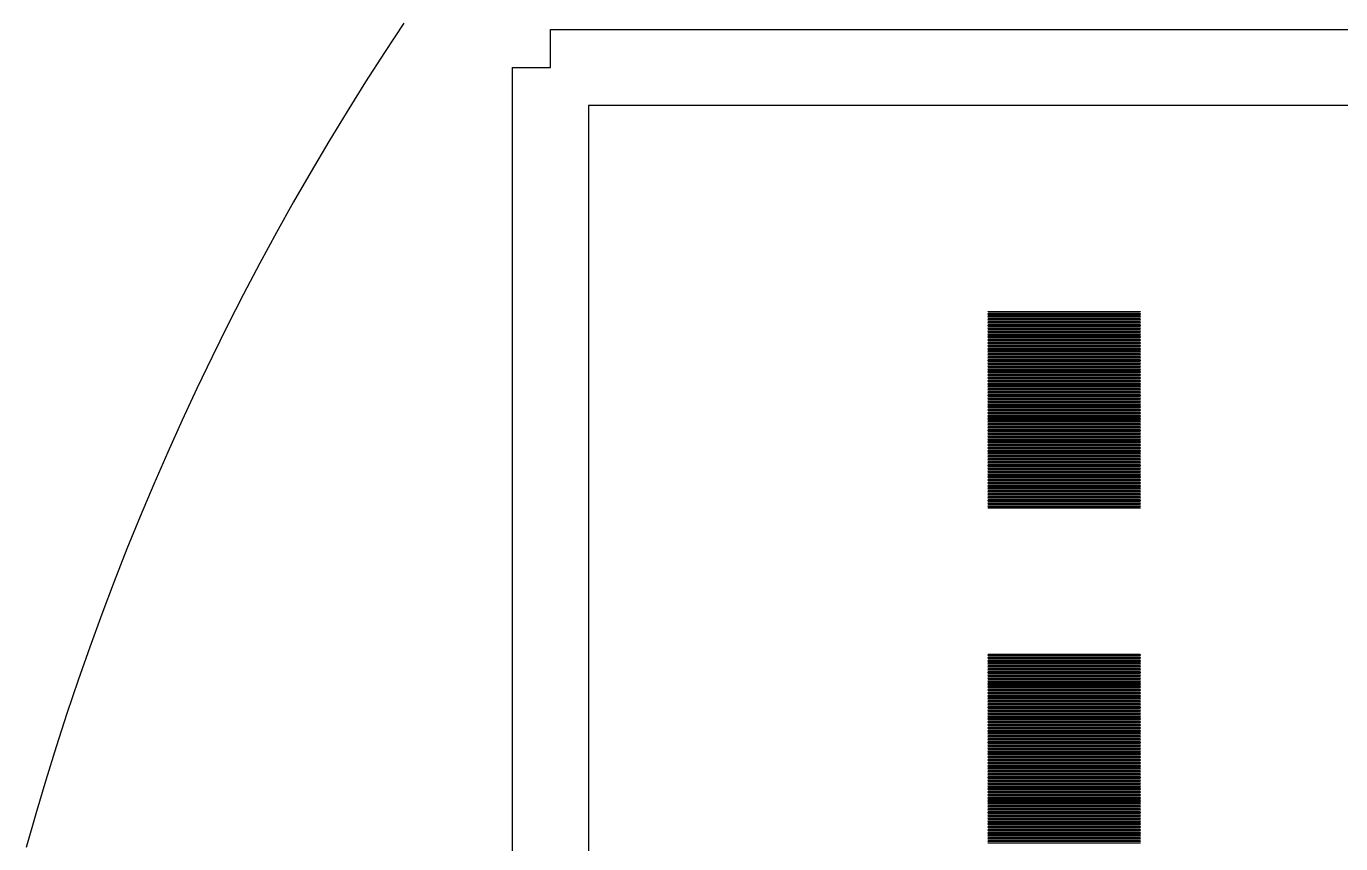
# Model space of a CAD drawing. Extents: x -21 to 129, y -39 to 111.
# Drawn here: x -18.28 to 16.27, y 56.1 to 77.58 of the extents above; entities that cross this region are included whole.
import ezdxf

# ---------------------------------------------------------------- set-up
doc = ezdxf.new("R2010")
doc.units = 0

msp = doc.modelspace()

# ---------------------------------------------------------------- linework, layer by layer
for p, q in [((-8.36021, 77.6678), (-8.86685, 76.8994)), ((-4.5, 76.5), (-4.5, 77.5)), ((-4.5, 77.5), (112.5, 77.5)), ((-8.86685, 76.8994), (-9.36401, 76.1248)), ((-5.5, -4.5), (-5.5, 76.5)), ((-5.5, 76.5), (-4.5, 76.5)), ((-9.36401, 76.1248), (-9.85164, 75.3442)), ((-9.85164, 75.3442), (-10.3296, 74.5577)), ((111.5, 75.5), (-3.5, 75.5)), ((-3.5, 75.5), (-3.5, -3.5)), ((-10.3296, 74.5577), (-10.798, 73.7654)), ((-10.798, 73.7654), (-11.2565, 72.9674)), ((-11.2565, 72.9674), (-11.7052, 72.1638)), ((-11.7052, 72.1638), (-12.1441, 71.3548)), ((-12.1441, 71.3548), (-12.573, 70.5404)), ((-12.573, 70.5404), (-12.9918, 69.7208)), ((7, 70.075), (7, 70.085)), ((7, 70.085), (11, 70.085)), ((11, 70.075), (7, 70.075)), ((7, 70.035), (7, 70.045)), ((7, 70.045), (11, 70.045)), ((11, 70.035), (7, 70.035)), ((7, 69.995), (7, 70.005)), ((7, 70.005), (11, 70.005)), ((11, 69.995), (7, 69.995)), ((7, 69.955), (7, 69.965)), ((7, 69.965), (11, 69.965)), ((11, 69.955), (7, 69.955)), ((7, 69.915), (7, 69.925)), ((7, 69.925), (11, 69.925)), ((11, 69.915), (7, 69.915)), ((7, 69.875), (7, 69.885)), ((7, 69.885), (11, 69.885)), ((11, 69.875), (7, 69.875)), ((7, 69.835), (7, 69.845)), ((7, 69.845), (11, 69.845)), ((11, 69.835), (7, 69.835)), ((7, 69.795), (7, 69.805)), ((7, 69.805), (11, 69.805)), ((11, 70.085), (11, 70.075)), ((11, 70.045), (11, 70.035)), ((11, 70.005), (11, 69.995)), ((11, 69.965), (11, 69.955)), ((11, 69.925), (11, 69.915)), ((11, 69.885), (11, 69.875)), ((11, 69.845), (11, 69.835)), ((11, 69.805), (11, 69.795)), ((-12.9918, 69.7208), (-13.4006, 68.8962)), ((11, 69.795), (7, 69.795)), ((7, 69.755), (7, 69.765)), ((7, 69.765), (11, 69.765)), ((11, 69.755), (7, 69.755)), ((7, 69.715), (7, 69.725)), ((7, 69.725), (11, 69.725)), ((11, 69.715), (7, 69.715)), ((7, 69.675), (7, 69.685)), ((7, 69.685), (11, 69.685)), ((11, 69.675), (7, 69.675)), ((7, 69.635), (7, 69.645)), ((7, 69.645), (11, 69.645)), ((11, 69.635), (7, 69.635)), ((7, 69.595), (7, 69.605)), ((7, 69.605), (11, 69.605)), ((11, 69.595), (7, 69.595)), ((7, 69.555), (7, 69.565)), ((7, 69.565), (11, 69.565)), ((11, 69.555), (7, 69.555)), ((7, 69.515), (7, 69.525)), ((7, 69.525), (11, 69.525)), ((11, 69.515), (7, 69.515)), ((7, 69.475), (7, 69.485)), ((7, 69.485), (11, 69.485)), ((11, 69.475), (7, 69.475)), ((11, 69.765), (11, 69.755)), ((11, 69.725), (11, 69.715)), ((11, 69.685), (11, 69.675)), ((11, 69.645), (11, 69.635)), ((11, 69.605), (11, 69.595)), ((11, 69.565), (11, 69.555)), ((11, 69.525), (11, 69.515)), ((11, 69.485), (11, 69.475)), ((7, 69.435), (7, 69.445)), ((7, 69.445), (11, 69.445)), ((11, 69.435), (7, 69.435)), ((7, 69.395), (7, 69.405)), ((7, 69.405), (11, 69.405)), ((11, 69.395), (7, 69.395)), ((7, 69.355), (7, 69.365)), ((7, 69.365), (11, 69.365)), ((11, 69.355), (7, 69.355)), ((7, 69.315), (7, 69.325)), ((7, 69.325), (11, 69.325)), ((11, 69.315), (7, 69.315)), ((7, 69.275), (7, 69.285)), ((7, 69.285), (11, 69.285)), ((11, 69.275), (7, 69.275)), ((7, 69.235), (7, 69.245)), ((7, 69.245), (11, 69.245)), ((11, 69.235), (7, 69.235)), ((7, 69.195), (7, 69.205)), ((7, 69.205), (11, 69.205)), ((11, 69.195), (7, 69.195)), ((7, 69.155), (7, 69.165)), ((7, 69.165), (11, 69.165)), ((11, 69.155), (7, 69.155)), ((7, 69.115), (7, 69.125)), ((7, 69.125), (11, 69.125)), ((11, 69.115), (7, 69.115)), ((11, 69.445), (11, 69.435)), ((11, 69.405), (11, 69.395)), ((11, 69.365), (11, 69.355)), ((11, 69.325), (11, 69.315)), ((11, 69.285), (11, 69.275)), ((11, 69.245), (11, 69.235)), ((11, 69.205), (11, 69.195)), ((11, 69.165), (11, 69.155)), ((11, 69.125), (11, 69.115)), ((-13.4006, 68.8962), (-13.7992, 68.0666)), ((7, 69.075), (7, 69.085)), ((7, 69.085), (11, 69.085)), ((11, 69.075), (7, 69.075)), ((7, 69.035), (7, 69.045)), ((7, 69.045), (11, 69.045)), ((11, 69.035), (7, 69.035)), ((7, 68.995), (7, 69.005)), ((7, 69.005), (11, 69.005)), ((11, 68.995), (7, 68.995)), ((7, 68.955), (7, 68.965)), ((7, 68.965), (11, 68.965)), ((11, 68.955), (7, 68.955)), ((7, 68.915), (7, 68.925)), ((7, 68.925), (11, 68.925)), ((11, 68.915), (7, 68.915)), ((7, 68.875), (7, 68.885)), ((7, 68.885), (11, 68.885)), ((11, 68.875), (7, 68.875)), ((7, 68.835), (7, 68.845)), ((7, 68.845), (11, 68.845)), ((11, 68.835), (7, 68.835)), ((7, 68.795), (7, 68.805)), ((7, 68.805), (11, 68.805)), ((11, 68.795), (7, 68.795)), ((7, 68.755), (7, 68.765)), ((7, 68.765), (11, 68.765)), ((11, 69.085), (11, 69.075)), ((11, 69.045), (11, 69.035)), ((11, 69.005), (11, 68.995)), ((11, 68.965), (11, 68.955)), ((11, 68.925), (11, 68.915)), ((11, 68.885), (11, 68.875)), ((11, 68.845), (11, 68.835)), ((11, 68.805), (11, 68.795)), ((11, 68.765), (11, 68.755)), ((11, 68.755), (7, 68.755)), ((7, 68.715), (7, 68.725)), ((7, 68.725), (11, 68.725)), ((11, 68.715), (7, 68.715)), ((7, 68.675), (7, 68.685)), ((7, 68.685), (11, 68.685)), ((11, 68.675), (7, 68.675)), ((7, 68.635), (7, 68.645)), ((7, 68.645), (11, 68.645)), ((11, 68.635), (7, 68.635)), ((7, 68.595), (7, 68.605)), ((7, 68.605), (11, 68.605)), ((11, 68.595), (7, 68.595)), ((7, 68.555), (7, 68.565)), ((7, 68.565), (11, 68.565)), ((11, 68.555), (7, 68.555)), ((7, 68.515), (7, 68.525)), ((7, 68.525), (11, 68.525)), ((11, 68.515), (7, 68.515)), ((7, 68.475), (7, 68.485)), ((7, 68.485), (11, 68.485)), ((11, 68.475), (7, 68.475)), ((7, 68.435), (7, 68.445)), ((7, 68.445), (11, 68.445)), ((11, 68.435), (7, 68.435)), ((11, 68.725), (11, 68.715)), ((11, 68.685), (11, 68.675)), ((11, 68.645), (11, 68.635)), ((11, 68.605), (11, 68.595)), ((11, 68.565), (11, 68.555)), ((11, 68.525), (11, 68.515)), ((11, 68.485), (11, 68.475)), ((11, 68.445), (11, 68.435)), ((7, 68.395), (7, 68.405)), ((7, 68.405), (11, 68.405)), ((11, 68.395), (7, 68.395)), ((7, 68.355), (7, 68.365)), ((7, 68.365), (11, 68.365)), ((11, 68.355), (7, 68.355)), ((7, 68.315), (7, 68.325)), ((7, 68.325), (11, 68.325)), ((11, 68.315), (7, 68.315)), ((7, 68.275), (7, 68.285)), ((7, 68.285), (11, 68.285)), ((11, 68.275), (7, 68.275)), ((7, 68.235), (7, 68.245)), ((7, 68.245), (11, 68.245)), ((11, 68.235), (7, 68.235)), ((7, 68.195), (7, 68.205)), ((7, 68.205), (11, 68.205)), ((11, 68.195), (7, 68.195)), ((7, 68.155), (7, 68.165)), ((7, 68.165), (11, 68.165)), ((11, 68.155), (7, 68.155)), ((7, 68.115), (7, 68.125)), ((7, 68.125), (11, 68.125)), ((11, 68.115), (7, 68.115)), ((7, 68.075), (7, 68.085)), ((7, 68.085), (11, 68.085)), ((11, 68.075), (7, 68.075)), ((11, 68.405), (11, 68.395)), ((11, 68.365), (11, 68.355)), ((11, 68.325), (11, 68.315)), ((11, 68.285), (11, 68.275)), ((11, 68.245), (11, 68.235)), ((11, 68.205), (11, 68.195)), ((11, 68.165), (11, 68.155)), ((11, 68.125), (11, 68.115)), ((11, 68.085), (11, 68.075)), ((-13.7992, 68.0666), (-14.1876, 67.2322)), ((7, 68.035), (7, 68.045)), ((7, 68.045), (11, 68.045)), ((11, 68.035), (7, 68.035)), ((7, 67.995), (7, 68.005)), ((7, 68.005), (11, 68.005)), ((11, 67.995), (7, 67.995)), ((7, 67.955), (7, 67.965)), ((7, 67.965), (11, 67.965)), ((11, 67.955), (7, 67.955)), ((7, 67.915), (7, 67.925)), ((7, 67.925), (11, 67.925)), ((11, 67.915), (7, 67.915)), ((7, 67.875), (7, 67.885)), ((7, 67.885), (11, 67.885)), ((11, 67.875), (7, 67.875)), ((7, 67.835), (7, 67.845)), ((7, 67.845), (11, 67.845)), ((11, 67.835), (7, 67.835)), ((7, 67.795), (7, 67.805)), ((7, 67.805), (11, 67.805)), ((11, 67.795), (7, 67.795)), ((7, 67.755), (7, 67.765)), ((7, 67.765), (11, 67.765)), ((11, 67.755), (7, 67.755)), ((7, 67.715), (7, 67.725)), ((7, 67.725), (11, 67.725)), ((11, 68.045), (11, 68.035)), ((11, 68.005), (11, 67.995)), ((11, 67.965), (11, 67.955)), ((11, 67.925), (11, 67.915)), ((11, 67.885), (11, 67.875)), ((11, 67.845), (11, 67.835)), ((11, 67.805), (11, 67.795)), ((11, 67.765), (11, 67.755)), ((11, 67.725), (11, 67.715)), ((11, 67.715), (7, 67.715)), ((7, 67.675), (7, 67.685)), ((7, 67.685), (11, 67.685)), ((11, 67.675), (7, 67.675)), ((7, 67.635), (7, 67.645)), ((7, 67.645), (11, 67.645)), ((11, 67.635), (7, 67.635)), ((7, 67.595), (7, 67.605)), ((7, 67.605), (11, 67.605)), ((11, 67.595), (7, 67.595)), ((7, 67.555), (7, 67.565)), ((7, 67.565), (11, 67.565)), ((11, 67.555), (7, 67.555)), ((7, 67.515), (7, 67.525)), ((7, 67.525), (11, 67.525)), ((11, 67.515), (7, 67.515)), ((7, 67.475), (7, 67.485)), ((7, 67.485), (11, 67.485)), ((11, 67.475), (7, 67.475)), ((7, 67.435), (7, 67.445)), ((7, 67.445), (11, 67.445)), ((11, 67.435), (7, 67.435)), ((7, 67.395), (7, 67.405)), ((7, 67.405), (11, 67.405)), ((11, 67.395), (7, 67.395)), ((11, 67.685), (11, 67.675)), ((11, 67.645), (11, 67.635)), ((11, 67.605), (11, 67.595)), ((11, 67.565), (11, 67.555)), ((11, 67.525), (11, 67.515)), ((11, 67.485), (11, 67.475)), ((11, 67.445), (11, 67.435)), ((11, 67.405), (11, 67.395)), ((-14.1876, 67.2322), (-14.5657, 66.3931)), ((7, 67.355), (7, 67.365)), ((7, 67.365), (11, 67.365)), ((11, 67.355), (7, 67.355)), ((7, 67.315), (7, 67.325)), ((7, 67.325), (11, 67.325)), ((11, 67.315), (7, 67.315)), ((7, 67.275), (7, 67.285)), ((7, 67.285), (11, 67.285)), ((11, 67.275), (7, 67.275)), ((7, 67.235), (7, 67.245)), ((7, 67.245), (11, 67.245)), ((11, 67.235), (7, 67.235)), ((7, 67.195), (7, 67.205)), ((7, 67.205), (11, 67.205)), ((11, 67.195), (7, 67.195)), ((7, 67.155), (7, 67.165)), ((7, 67.165), (11, 67.165)), ((11, 67.155), (7, 67.155)), ((7, 67.115), (7, 67.125)), ((7, 67.125), (11, 67.125)), ((11, 67.115), (7, 67.115)), ((7, 67.075), (7, 67.085)), ((7, 67.085), (11, 67.085)), ((11, 67.075), (7, 67.075)), ((7, 67.035), (7, 67.045)), ((7, 67.045), (11, 67.045)), ((11, 67.035), (7, 67.035)), ((11, 67.365), (11, 67.355)), ((11, 67.325), (11, 67.315)), ((11, 67.285), (11, 67.275)), ((11, 67.245), (11, 67.235)), ((11, 67.205), (11, 67.195)), ((11, 67.165), (11, 67.155)), ((11, 67.125), (11, 67.115)), ((11, 67.085), (11, 67.075)), ((11, 67.045), (11, 67.035)), ((7, 66.995), (7, 67.005)), ((7, 67.005), (11, 67.005)), ((11, 66.995), (7, 66.995)), ((7, 66.955), (7, 66.965)), ((7, 66.965), (11, 66.965)), ((11, 66.955), (7, 66.955)), ((7, 66.915), (7, 66.925)), ((7, 66.925), (11, 66.925)), ((11, 66.915), (7, 66.915)), ((7, 66.875), (7, 66.885)), ((7, 66.885), (11, 66.885)), ((11, 66.875), (7, 66.875)), ((7, 66.835), (7, 66.845)), ((7, 66.845), (11, 66.845)), ((11, 66.835), (7, 66.835)), ((7, 66.795), (7, 66.805)), ((7, 66.805), (11, 66.805)), ((11, 66.795), (7, 66.795)), ((7, 66.755), (7, 66.765)), ((7, 66.765), (11, 66.765)), ((11, 66.755), (7, 66.755)), ((7, 66.715), (7, 66.725)), ((7, 66.725), (11, 66.725)), ((11, 66.715), (7, 66.715)), ((11, 67.005), (11, 66.995)), ((11, 66.965), (11, 66.955)), ((11, 66.925), (11, 66.915)), ((11, 66.885), (11, 66.875)), ((11, 66.845), (11, 66.835)), ((11, 66.805), (11, 66.795)), ((11, 66.765), (11, 66.755)), ((11, 66.725), (11, 66.715)), ((-14.5657, 66.3931), (-14.9335, 65.5494)), ((7, 66.675), (7, 66.685)), ((7, 66.685), (11, 66.685)), ((11, 66.675), (7, 66.675)), ((7, 66.635), (7, 66.645)), ((7, 66.645), (11, 66.645)), ((11, 66.635), (7, 66.635)), ((7, 66.595), (7, 66.605)), ((7, 66.605), (11, 66.605)), ((11, 66.595), (7, 66.595)), ((7, 66.555), (7, 66.565)), ((7, 66.565), (11, 66.565)), ((11, 66.555), (7, 66.555)), ((7, 66.515), (7, 66.525)), ((7, 66.525), (11, 66.525)), ((11, 66.515), (7, 66.515)), ((7, 66.475), (7, 66.485)), ((7, 66.485), (11, 66.485)), ((11, 66.475), (7, 66.475)), ((7, 66.435), (7, 66.445)), ((7, 66.445), (11, 66.445)), ((11, 66.435), (7, 66.435)), ((7, 66.395), (7, 66.405)), ((7, 66.405), (11, 66.405)), ((11, 66.395), (7, 66.395)), ((7, 66.355), (7, 66.365)), ((7, 66.365), (11, 66.365)), ((11, 66.355), (7, 66.355)), ((11, 66.685), (11, 66.675)), ((11, 66.645), (11, 66.635)), ((11, 66.605), (11, 66.595)), ((11, 66.565), (11, 66.555)), ((11, 66.525), (11, 66.515)), ((11, 66.485), (11, 66.475)), ((11, 66.445), (11, 66.435)), ((11, 66.405), (11, 66.395)), ((11, 66.365), (11, 66.355)), ((7, 66.315), (7, 66.325)), ((7, 66.325), (11, 66.325)), ((11, 66.315), (7, 66.315)), ((7, 66.275), (7, 66.285)), ((7, 66.285), (11, 66.285)), ((11, 66.275), (7, 66.275)), ((7, 66.235), (7, 66.245)), ((7, 66.245), (11, 66.245)), ((11, 66.235), (7, 66.235)), ((7, 66.195), (7, 66.205)), ((7, 66.205), (11, 66.205)), ((11, 66.195), (7, 66.195)), ((7, 66.155), (7, 66.165)), ((7, 66.165), (11, 66.165)), ((11, 66.155), (7, 66.155)), ((7, 66.115), (7, 66.125)), ((7, 66.125), (11, 66.125)), ((11, 66.115), (7, 66.115)), ((7, 66.075), (7, 66.085)), ((7, 66.085), (11, 66.085)), ((11, 66.075), (7, 66.075)), ((7, 66.035), (7, 66.045)), ((7, 66.045), (11, 66.045)), ((11, 66.035), (7, 66.035)), ((7, 65.995), (7, 66.005)), ((7, 66.005), (11, 66.005)), ((11, 66.325), (11, 66.315)), ((11, 66.285), (11, 66.275)), ((11, 66.245), (11, 66.235)), ((11, 66.205), (11, 66.195)), ((11, 66.165), (11, 66.155)), ((11, 66.125), (11, 66.115)), ((11, 66.085), (11, 66.075)), ((11, 66.045), (11, 66.035)), ((11, 66.005), (11, 65.995)), ((11, 65.995), (7, 65.995)), ((7, 65.955), (7, 65.965)), ((7, 65.965), (11, 65.965)), ((11, 65.955), (7, 65.955)), ((7, 65.915), (7, 65.925)), ((7, 65.925), (11, 65.925)), ((11, 65.915), (7, 65.915)), ((7, 65.875), (7, 65.885)), ((7, 65.885), (11, 65.885)), ((11, 65.875), (7, 65.875)), ((7, 65.835), (7, 65.845)), ((7, 65.845), (11, 65.845)), ((11, 65.835), (7, 65.835)), ((7, 65.795), (7, 65.805)), ((7, 65.805), (11, 65.805)), ((11, 65.795), (7, 65.795)), ((7, 65.755), (7, 65.765)), ((7, 65.765), (11, 65.765)), ((11, 65.755), (7, 65.755)), ((7, 65.715), (7, 65.725)), ((7, 65.725), (11, 65.725)), ((11, 65.715), (7, 65.715)), ((7, 65.675), (7, 65.685)), ((7, 65.685), (11, 65.685)), ((11, 65.675), (7, 65.675)), ((11, 65.965), (11, 65.955)), ((11, 65.925), (11, 65.915)), ((11, 65.885), (11, 65.875)), ((11, 65.845), (11, 65.835)), ((11, 65.805), (11, 65.795)), ((11, 65.765), (11, 65.755)), ((11, 65.725), (11, 65.715)), ((11, 65.685), (11, 65.675)), ((-14.9335, 65.5494), (-15.291, 64.7012)), ((7, 65.635), (7, 65.645)), ((7, 65.645), (11, 65.645)), ((11, 65.635), (7, 65.635)), ((7, 65.595), (7, 65.605)), ((7, 65.605), (11, 65.605)), ((11, 65.595), (7, 65.595)), ((7, 65.555), (7, 65.565)), ((7, 65.565), (11, 65.565)), ((11, 65.555), (7, 65.555)), ((7, 65.515), (7, 65.525)), ((7, 65.525), (11, 65.525)), ((11, 65.515), (7, 65.515)), ((7, 65.475), (7, 65.485)), ((7, 65.485), (11, 65.485)), ((11, 65.475), (7, 65.475)), ((7, 65.435), (7, 65.445)), ((7, 65.445), (11, 65.445)), ((11, 65.435), (7, 65.435)), ((7, 65.395), (7, 65.405)), ((7, 65.405), (11, 65.405)), ((11, 65.395), (7, 65.395)), ((7, 65.355), (7, 65.365)), ((7, 65.365), (11, 65.365)), ((11, 65.355), (7, 65.355)), ((7, 65.315), (7, 65.325)), ((7, 65.325), (11, 65.325)), ((11, 65.315), (7, 65.315)), ((11, 65.645), (11, 65.635)), ((11, 65.605), (11, 65.595)), ((11, 65.565), (11, 65.555)), ((11, 65.525), (11, 65.515)), ((11, 65.485), (11, 65.475)), ((11, 65.445), (11, 65.435)), ((11, 65.405), (11, 65.395)), ((11, 65.365), (11, 65.355)), ((11, 65.325), (11, 65.315)), ((7, 65.275), (7, 65.285)), ((7, 65.285), (11, 65.285)), ((11, 65.275), (7, 65.275)), ((7, 65.235), (7, 65.245)), ((7, 65.245), (11, 65.245)), ((11, 65.235), (7, 65.235)), ((7, 65.195), (7, 65.205)), ((7, 65.205), (11, 65.205)), ((11, 65.195), (7, 65.195)), ((7, 65.155), (7, 65.165)), ((7, 65.165), (11, 65.165)), ((11, 65.155), (7, 65.155)), ((7, 65.115), (7, 65.125)), ((7, 65.125), (11, 65.125)), ((11, 65.115), (7, 65.115)), ((7, 65.075), (7, 65.085)), ((7, 65.085), (11, 65.085)), ((11, 65.075), (7, 65.075)), ((7, 65.035), (7, 65.045)), ((7, 65.045), (11, 65.045)), ((11, 65.035), (7, 65.035)), ((7, 64.995), (7, 65.005)), ((7, 65.005), (11, 65.005)), ((11, 64.995), (7, 64.995)), ((7, 64.955), (7, 64.965)), ((7, 64.965), (11, 64.965)), ((11, 65.285), (11, 65.275)), ((11, 65.245), (11, 65.235)), ((11, 65.205), (11, 65.195)), ((11, 65.165), (11, 65.155)), ((11, 65.125), (11, 65.115)), ((11, 65.085), (11, 65.075)), ((11, 65.045), (11, 65.035)), ((11, 65.005), (11, 64.995)), ((11, 64.965), (11, 64.955)), ((-15.291, 64.7012), (-15.638, 63.8488)), ((11, 64.955), (7, 64.955)), ((7, 64.915), (7, 64.925)), ((7, 64.925), (11, 64.925)), ((11, 64.915), (7, 64.915)), ((11, 64.925), (11, 64.915)), ((-15.638, 63.8488), (-15.9745, 62.9921)), ((-15.9745, 62.9921), (-16.3004, 62.1314)), ((-16.3004, 62.1314), (-16.6158, 61.2667)), ((-16.6158, 61.2667), (-16.9205, 60.3983)), ((7, 61.075), (7, 61.085)), ((7, 61.085), (11, 61.085)), ((11, 61.075), (7, 61.075)), ((7, 61.035), (7, 61.045)), ((7, 61.045), (11, 61.045)), ((11, 61.035), (7, 61.035)), ((7, 60.995), (7, 61.005)), ((7, 61.005), (11, 61.005)), ((11, 60.995), (7, 60.995)), ((7, 60.955), (7, 60.965)), ((7, 60.965), (11, 60.965)), ((11, 60.955), (7, 60.955)), ((7, 60.915), (7, 60.925)), ((7, 60.925), (11, 60.925)), ((11, 60.915), (7, 60.915)), ((7, 60.875), (7, 60.885)), ((7, 60.885), (11, 60.885)), ((11, 60.875), (7, 60.875)), ((7, 60.835), (7, 60.845)), ((7, 60.845), (11, 60.845)), ((11, 60.835), (7, 60.835)), ((11, 61.085), (11, 61.075)), ((11, 61.045), (11, 61.035)), ((11, 61.005), (11, 60.995)), ((11, 60.965), (11, 60.955)), ((11, 60.925), (11, 60.915)), ((11, 60.885), (11, 60.875)), ((11, 60.845), (11, 60.835)), ((7, 60.795), (7, 60.805)), ((7, 60.805), (11, 60.805)), ((11, 60.795), (7, 60.795)), ((7, 60.755), (7, 60.765)), ((7, 60.765), (11, 60.765)), ((11, 60.755), (7, 60.755)), ((7, 60.715), (7, 60.725)), ((7, 60.725), (11, 60.725)), ((11, 60.715), (7, 60.715)), ((7, 60.675), (7, 60.685)), ((7, 60.685), (11, 60.685)), ((11, 60.675), (7, 60.675)), ((7, 60.635), (7, 60.645)), ((7, 60.645), (11, 60.645)), ((11, 60.635), (7, 60.635)), ((7, 60.595), (7, 60.605)), ((7, 60.605), (11, 60.605)), ((11, 60.595), (7, 60.595)), ((7, 60.555), (7, 60.565)), ((7, 60.565), (11, 60.565)), ((11, 60.555), (7, 60.555)), ((7, 60.515), (7, 60.525)), ((7, 60.525), (11, 60.525)), ((11, 60.515), (7, 60.515)), ((7, 60.475), (7, 60.485)), ((7, 60.485), (11, 60.485)), ((11, 60.475), (7, 60.475)), ((11, 60.805), (11, 60.795)), ((11, 60.765), (11, 60.755)), ((11, 60.725), (11, 60.715)), ((11, 60.685), (11, 60.675)), ((11, 60.645), (11, 60.635)), ((11, 60.605), (11, 60.595)), ((11, 60.565), (11, 60.555)), ((11, 60.525), (11, 60.515)), ((11, 60.485), (11, 60.475)), ((-16.9205, 60.3983), (-17.2146, 59.5261)), ((7, 60.435), (7, 60.445)), ((7, 60.445), (11, 60.445)), ((11, 60.435), (7, 60.435)), ((7, 60.395), (7, 60.405)), ((7, 60.405), (11, 60.405)), ((11, 60.395), (7, 60.395)), ((7, 60.355), (7, 60.365)), ((7, 60.365), (11, 60.365)), ((11, 60.355), (7, 60.355)), ((7, 60.315), (7, 60.325)), ((7, 60.325), (11, 60.325)), ((11, 60.315), (7, 60.315)), ((7, 60.275), (7, 60.285)), ((7, 60.285), (11, 60.285)), ((11, 60.275), (7, 60.275)), ((7, 60.235), (7, 60.245)), ((7, 60.245), (11, 60.245)), ((11, 60.235), (7, 60.235)), ((7, 60.195), (7, 60.205)), ((7, 60.205), (11, 60.205)), ((11, 60.195), (7, 60.195)), ((7, 60.155), (7, 60.165)), ((7, 60.165), (11, 60.165)), ((11, 60.155), (7, 60.155)), ((7, 60.115), (7, 60.125)), ((7, 60.125), (11, 60.125)), ((11, 60.445), (11, 60.435)), ((11, 60.405), (11, 60.395)), ((11, 60.365), (11, 60.355)), ((11, 60.325), (11, 60.315)), ((11, 60.285), (11, 60.275)), ((11, 60.245), (11, 60.235)), ((11, 60.205), (11, 60.195)), ((11, 60.165), (11, 60.155)), ((11, 60.125), (11, 60.115)), ((11, 60.115), (7, 60.115)), ((7, 60.075), (7, 60.085)), ((7, 60.085), (11, 60.085)), ((11, 60.075), (7, 60.075)), ((7, 60.035), (7, 60.045)), ((7, 60.045), (11, 60.045)), ((11, 60.035), (7, 60.035)), ((7, 59.995), (7, 60.005)), ((7, 60.005), (11, 60.005)), ((11, 59.995), (7, 59.995)), ((7, 59.955), (7, 59.965)), ((7, 59.965), (11, 59.965)), ((11, 59.955), (7, 59.955)), ((7, 59.915), (7, 59.925)), ((7, 59.925), (11, 59.925)), ((11, 59.915), (7, 59.915)), ((7, 59.875), (7, 59.885)), ((7, 59.885), (11, 59.885)), ((11, 59.875), (7, 59.875)), ((7, 59.835), (7, 59.845)), ((7, 59.845), (11, 59.845)), ((11, 59.835), (7, 59.835)), ((7, 59.795), (7, 59.805)), ((7, 59.805), (11, 59.805)), ((11, 59.795), (7, 59.795)), ((11, 60.085), (11, 60.075)), ((11, 60.045), (11, 60.035)), ((11, 60.005), (11, 59.995)), ((11, 59.965), (11, 59.955)), ((11, 59.925), (11, 59.915)), ((11, 59.885), (11, 59.875)), ((11, 59.845), (11, 59.835)), ((11, 59.805), (11, 59.795)), ((-17.2146, 59.5261), (-17.4979, 58.6504)), ((7, 59.755), (7, 59.765)), ((7, 59.765), (11, 59.765)), ((11, 59.755), (7, 59.755)), ((7, 59.715), (7, 59.725)), ((7, 59.725), (11, 59.725)), ((11, 59.715), (7, 59.715)), ((7, 59.675), (7, 59.685)), ((7, 59.685), (11, 59.685)), ((11, 59.675), (7, 59.675)), ((7, 59.635), (7, 59.645)), ((7, 59.645), (11, 59.645)), ((11, 59.635), (7, 59.635)), ((7, 59.595), (7, 59.605)), ((7, 59.605), (11, 59.605)), ((11, 59.595), (7, 59.595)), ((7, 59.555), (7, 59.565)), ((7, 59.565), (11, 59.565)), ((11, 59.555), (7, 59.555)), ((7, 59.515), (7, 59.525)), ((7, 59.525), (11, 59.525)), ((11, 59.515), (7, 59.515)), ((7, 59.475), (7, 59.485)), ((7, 59.485), (11, 59.485)), ((11, 59.475), (7, 59.475)), ((7, 59.435), (7, 59.445)), ((7, 59.445), (11, 59.445)), ((11, 59.435), (7, 59.435)), ((11, 59.765), (11, 59.755)), ((11, 59.725), (11, 59.715)), ((11, 59.685), (11, 59.675)), ((11, 59.645), (11, 59.635)), ((11, 59.605), (11, 59.595)), ((11, 59.565), (11, 59.555)), ((11, 59.525), (11, 59.515)), ((11, 59.485), (11, 59.475)), ((11, 59.445), (11, 59.435)), ((7, 59.395), (7, 59.405)), ((7, 59.405), (11, 59.405)), ((11, 59.395), (7, 59.395)), ((7, 59.355), (7, 59.365)), ((7, 59.365), (11, 59.365)), ((11, 59.355), (7, 59.355)), ((7, 59.315), (7, 59.325)), ((7, 59.325), (11, 59.325)), ((11, 59.315), (7, 59.315)), ((7, 59.275), (7, 59.285)), ((7, 59.285), (11, 59.285)), ((11, 59.275), (7, 59.275)), ((7, 59.235), (7, 59.245)), ((7, 59.245), (11, 59.245)), ((11, 59.235), (7, 59.235)), ((7, 59.195), (7, 59.205)), ((7, 59.205), (11, 59.205)), ((11, 59.195), (7, 59.195)), ((7, 59.155), (7, 59.165)), ((7, 59.165), (11, 59.165)), ((11, 59.155), (7, 59.155)), ((7, 59.115), (7, 59.125)), ((7, 59.125), (11, 59.125)), ((11, 59.115), (7, 59.115)), ((11, 59.405), (11, 59.395)), ((11, 59.365), (11, 59.355)), ((11, 59.325), (11, 59.315)), ((11, 59.285), (11, 59.275)), ((11, 59.245), (11, 59.235)), ((11, 59.205), (11, 59.195)), ((11, 59.165), (11, 59.155)), ((11, 59.125), (11, 59.115)), ((7, 59.075), (7, 59.085)), ((7, 59.085), (11, 59.085)), ((11, 59.075), (7, 59.075)), ((7, 59.035), (7, 59.045)), ((7, 59.045), (11, 59.045)), ((11, 59.035), (7, 59.035)), ((7, 58.995), (7, 59.005)), ((7, 59.005), (11, 59.005)), ((11, 58.995), (7, 58.995)), ((7, 58.955), (7, 58.965)), ((7, 58.965), (11, 58.965)), ((11, 58.955), (7, 58.955)), ((7, 58.915), (7, 58.925)), ((7, 58.925), (11, 58.925)), ((11, 58.915), (7, 58.915)), ((7, 58.875), (7, 58.885)), ((7, 58.885), (11, 58.885)), ((11, 58.875), (7, 58.875)), ((7, 58.835), (7, 58.845)), ((7, 58.845), (11, 58.845)), ((11, 58.835), (7, 58.835)), ((7, 58.795), (7, 58.805)), ((7, 58.805), (11, 58.805)), ((11, 58.795), (7, 58.795)), ((7, 58.755), (7, 58.765)), ((7, 58.765), (11, 58.765)), ((11, 58.755), (7, 58.755)), ((11, 59.085), (11, 59.075)), ((11, 59.045), (11, 59.035)), ((11, 59.005), (11, 58.995)), ((11, 58.965), (11, 58.955)), ((11, 58.925), (11, 58.915)), ((11, 58.885), (11, 58.875)), ((11, 58.845), (11, 58.835)), ((11, 58.805), (11, 58.795)), ((11, 58.765), (11, 58.755)), ((-17.4979, 58.6504), (-17.7705, 57.7713)), ((7, 58.715), (7, 58.725)), ((7, 58.725), (11, 58.725)), ((11, 58.715), (7, 58.715)), ((7, 58.675), (7, 58.685)), ((7, 58.685), (11, 58.685)), ((11, 58.675), (7, 58.675)), ((7, 58.635), (7, 58.645)), ((7, 58.645), (11, 58.645)), ((11, 58.635), (7, 58.635)), ((7, 58.595), (7, 58.605)), ((7, 58.605), (11, 58.605)), ((11, 58.595), (7, 58.595)), ((7, 58.555), (7, 58.565)), ((7, 58.565), (11, 58.565)), ((11, 58.555), (7, 58.555)), ((7, 58.515), (7, 58.525)), ((7, 58.525), (11, 58.525)), ((11, 58.515), (7, 58.515)), ((7, 58.475), (7, 58.485)), ((7, 58.485), (11, 58.485)), ((11, 58.475), (7, 58.475)), ((7, 58.435), (7, 58.445)), ((7, 58.445), (11, 58.445)), ((11, 58.435), (7, 58.435)), ((7, 58.395), (7, 58.405)), ((7, 58.405), (11, 58.405)), ((11, 58.395), (7, 58.395)), ((11, 58.725), (11, 58.715)), ((11, 58.685), (11, 58.675)), ((11, 58.645), (11, 58.635)), ((11, 58.605), (11, 58.595)), ((11, 58.565), (11, 58.555)), ((11, 58.525), (11, 58.515)), ((11, 58.485), (11, 58.475)), ((11, 58.445), (11, 58.435)), ((11, 58.405), (11, 58.395)), ((7, 58.355), (7, 58.365)), ((7, 58.365), (11, 58.365)), ((11, 58.355), (7, 58.355)), ((7, 58.315), (7, 58.325)), ((7, 58.325), (11, 58.325)), ((11, 58.315), (7, 58.315)), ((7, 58.275), (7, 58.285)), ((7, 58.285), (11, 58.285)), ((11, 58.275), (7, 58.275)), ((7, 58.235), (7, 58.245)), ((7, 58.245), (11, 58.245)), ((11, 58.235), (7, 58.235)), ((7, 58.195), (7, 58.205)), ((7, 58.205), (11, 58.205)), ((11, 58.195), (7, 58.195)), ((7, 58.155), (7, 58.165)), ((7, 58.165), (11, 58.165)), ((11, 58.155), (7, 58.155)), ((7, 58.115), (7, 58.125)), ((7, 58.125), (11, 58.125)), ((11, 58.115), (7, 58.115)), ((7, 58.075), (7, 58.085)), ((7, 58.085), (11, 58.085)), ((11, 58.075), (7, 58.075)), ((11, 58.365), (11, 58.355)), ((11, 58.325), (11, 58.315)), ((11, 58.285), (11, 58.275)), ((11, 58.245), (11, 58.235)), ((11, 58.205), (11, 58.195)), ((11, 58.165), (11, 58.155)), ((11, 58.125), (11, 58.115)), ((11, 58.085), (11, 58.075)), ((-17.7705, 57.7713), (-18.0323, 56.889)), ((7, 58.035), (7, 58.045)), ((7, 58.045), (11, 58.045)), ((11, 58.035), (7, 58.035)), ((7, 57.995), (7, 58.005)), ((7, 58.005), (11, 58.005)), ((11, 57.995), (7, 57.995)), ((7, 57.955), (7, 57.965)), ((7, 57.965), (11, 57.965)), ((11, 57.955), (7, 57.955)), ((7, 57.915), (7, 57.925)), ((7, 57.925), (11, 57.925)), ((11, 57.915), (7, 57.915)), ((7, 57.875), (7, 57.885)), ((7, 57.885), (11, 57.885)), ((11, 57.875), (7, 57.875)), ((7, 57.835), (7, 57.845)), ((7, 57.845), (11, 57.845)), ((11, 57.835), (7, 57.835)), ((7, 57.795), (7, 57.805)), ((7, 57.805), (11, 57.805)), ((11, 57.795), (7, 57.795)), ((7, 57.755), (7, 57.765)), ((7, 57.765), (11, 57.765)), ((11, 57.755), (7, 57.755)), ((7, 57.715), (7, 57.725)), ((7, 57.725), (11, 57.725)), ((11, 57.715), (7, 57.715)), ((11, 58.045), (11, 58.035)), ((11, 58.005), (11, 57.995)), ((11, 57.965), (11, 57.955)), ((11, 57.925), (11, 57.915)), ((11, 57.885), (11, 57.875)), ((11, 57.845), (11, 57.835)), ((11, 57.805), (11, 57.795)), ((11, 57.765), (11, 57.755)), ((11, 57.725), (11, 57.715)), ((7, 57.675), (7, 57.685)), ((7, 57.685), (11, 57.685)), ((11, 57.675), (7, 57.675)), ((7, 57.635), (7, 57.645)), ((7, 57.645), (11, 57.645)), ((11, 57.635), (7, 57.635)), ((7, 57.595), (7, 57.605)), ((7, 57.605), (11, 57.605)), ((11, 57.595), (7, 57.595)), ((7, 57.555), (7, 57.565)), ((7, 57.565), (11, 57.565)), ((11, 57.555), (7, 57.555)), ((7, 57.515), (7, 57.525)), ((7, 57.525), (11, 57.525)), ((11, 57.515), (7, 57.515)), ((7, 57.475), (7, 57.485)), ((7, 57.485), (11, 57.485)), ((11, 57.475), (7, 57.475)), ((7, 57.435), (7, 57.445)), ((7, 57.445), (11, 57.445)), ((11, 57.435), (7, 57.435)), ((7, 57.395), (7, 57.405)), ((7, 57.405), (11, 57.405)), ((11, 57.395), (7, 57.395)), ((7, 57.355), (7, 57.365)), ((7, 57.365), (11, 57.365)), ((11, 57.685), (11, 57.675)), ((11, 57.645), (11, 57.635)), ((11, 57.605), (11, 57.595)), ((11, 57.565), (11, 57.555)), ((11, 57.525), (11, 57.515)), ((11, 57.485), (11, 57.475)), ((11, 57.445), (11, 57.435)), ((11, 57.405), (11, 57.395)), ((11, 57.365), (11, 57.355)), ((11, 57.355), (7, 57.355)), ((7, 57.315), (7, 57.325)), ((7, 57.325), (11, 57.325)), ((11, 57.315), (7, 57.315)), ((7, 57.275), (7, 57.285)), ((7, 57.285), (11, 57.285)), ((11, 57.275), (7, 57.275)), ((7, 57.235), (7, 57.245)), ((7, 57.245), (11, 57.245)), ((11, 57.235), (7, 57.235)), ((7, 57.195), (7, 57.205)), ((7, 57.205), (11, 57.205)), ((11, 57.195), (7, 57.195)), ((7, 57.155), (7, 57.165)), ((7, 57.165), (11, 57.165)), ((11, 57.155), (7, 57.155)), ((7, 57.115), (7, 57.125)), ((7, 57.125), (11, 57.125)), ((11, 57.115), (7, 57.115)), ((7, 57.075), (7, 57.085)), ((7, 57.085), (11, 57.085)), ((11, 57.075), (7, 57.075)), ((7, 57.035), (7, 57.045)), ((7, 57.045), (11, 57.045)), ((11, 57.035), (7, 57.035)), ((11, 57.325), (11, 57.315)), ((11, 57.285), (11, 57.275)), ((11, 57.245), (11, 57.235)), ((11, 57.205), (11, 57.195)), ((11, 57.165), (11, 57.155)), ((11, 57.125), (11, 57.115)), ((11, 57.085), (11, 57.075)), ((11, 57.045), (11, 57.035)), ((-18.0323, 56.889), (-18.2832, 56.0034)), ((7, 56.995), (7, 57.005)), ((7, 57.005), (11, 57.005)), ((11, 56.995), (7, 56.995)), ((7, 56.955), (7, 56.965)), ((7, 56.965), (11, 56.965)), ((11, 56.955), (7, 56.955)), ((7, 56.915), (7, 56.925)), ((7, 56.925), (11, 56.925)), ((11, 56.915), (7, 56.915)), ((7, 56.875), (7, 56.885)), ((7, 56.885), (11, 56.885)), ((11, 56.875), (7, 56.875)), ((7, 56.835), (7, 56.845)), ((7, 56.845), (11, 56.845)), ((11, 56.835), (7, 56.835)), ((7, 56.795), (7, 56.805)), ((7, 56.805), (11, 56.805)), ((11, 56.795), (7, 56.795)), ((7, 56.755), (7, 56.765)), ((7, 56.765), (11, 56.765)), ((11, 56.755), (7, 56.755)), ((7, 56.715), (7, 56.725)), ((7, 56.725), (11, 56.725)), ((11, 56.715), (7, 56.715)), ((7, 56.675), (7, 56.685)), ((7, 56.685), (11, 56.685)), ((11, 56.675), (7, 56.675)), ((11, 57.005), (11, 56.995)), ((11, 56.965), (11, 56.955)), ((11, 56.925), (11, 56.915)), ((11, 56.885), (11, 56.875)), ((11, 56.845), (11, 56.835)), ((11, 56.805), (11, 56.795)), ((11, 56.765), (11, 56.755)), ((11, 56.725), (11, 56.715)), ((11, 56.685), (11, 56.675)), ((7, 56.635), (7, 56.645)), ((7, 56.645), (11, 56.645)), ((11, 56.635), (7, 56.635)), ((7, 56.595), (7, 56.605)), ((7, 56.605), (11, 56.605)), ((11, 56.595), (7, 56.595)), ((7, 56.555), (7, 56.565)), ((7, 56.565), (11, 56.565)), ((11, 56.555), (7, 56.555)), ((7, 56.515), (7, 56.525)), ((7, 56.525), (11, 56.525)), ((11, 56.515), (7, 56.515)), ((7, 56.475), (7, 56.485)), ((7, 56.485), (11, 56.485)), ((11, 56.475), (7, 56.475)), ((7, 56.435), (7, 56.445)), ((7, 56.445), (11, 56.445)), ((11, 56.435), (7, 56.435)), ((7, 56.395), (7, 56.405)), ((7, 56.405), (11, 56.405)), ((11, 56.395), (7, 56.395)), ((7, 56.355), (7, 56.365)), ((7, 56.365), (11, 56.365)), ((11, 56.355), (7, 56.355)), ((7, 56.315), (7, 56.325)), ((7, 56.325), (11, 56.325)), ((11, 56.645), (11, 56.635)), ((11, 56.605), (11, 56.595)), ((11, 56.565), (11, 56.555)), ((11, 56.525), (11, 56.515)), ((11, 56.485), (11, 56.475)), ((11, 56.445), (11, 56.435)), ((11, 56.405), (11, 56.395)), ((11, 56.365), (11, 56.355)), ((11, 56.325), (11, 56.315)), ((11, 56.315), (7, 56.315)), ((7, 56.275), (7, 56.285)), ((7, 56.285), (11, 56.285)), ((11, 56.275), (7, 56.275)), ((7, 56.235), (7, 56.245)), ((7, 56.245), (11, 56.245)), ((11, 56.235), (7, 56.235)), ((7, 56.195), (7, 56.205)), ((7, 56.205), (11, 56.205)), ((11, 56.195), (7, 56.195)), ((7, 56.155), (7, 56.165)), ((7, 56.165), (11, 56.165)), ((11, 56.155), (7, 56.155)), ((7, 56.115), (7, 56.125)), ((7, 56.125), (11, 56.125)), ((11, 56.115), (7, 56.115)), ((11, 56.285), (11, 56.275)), ((11, 56.245), (11, 56.235)), ((11, 56.205), (11, 56.195)), ((11, 56.165), (11, 56.155)), ((11, 56.125), (11, 56.115))]:
    msp.add_line(p, q)

doc.saveas('drawing.dxf')
